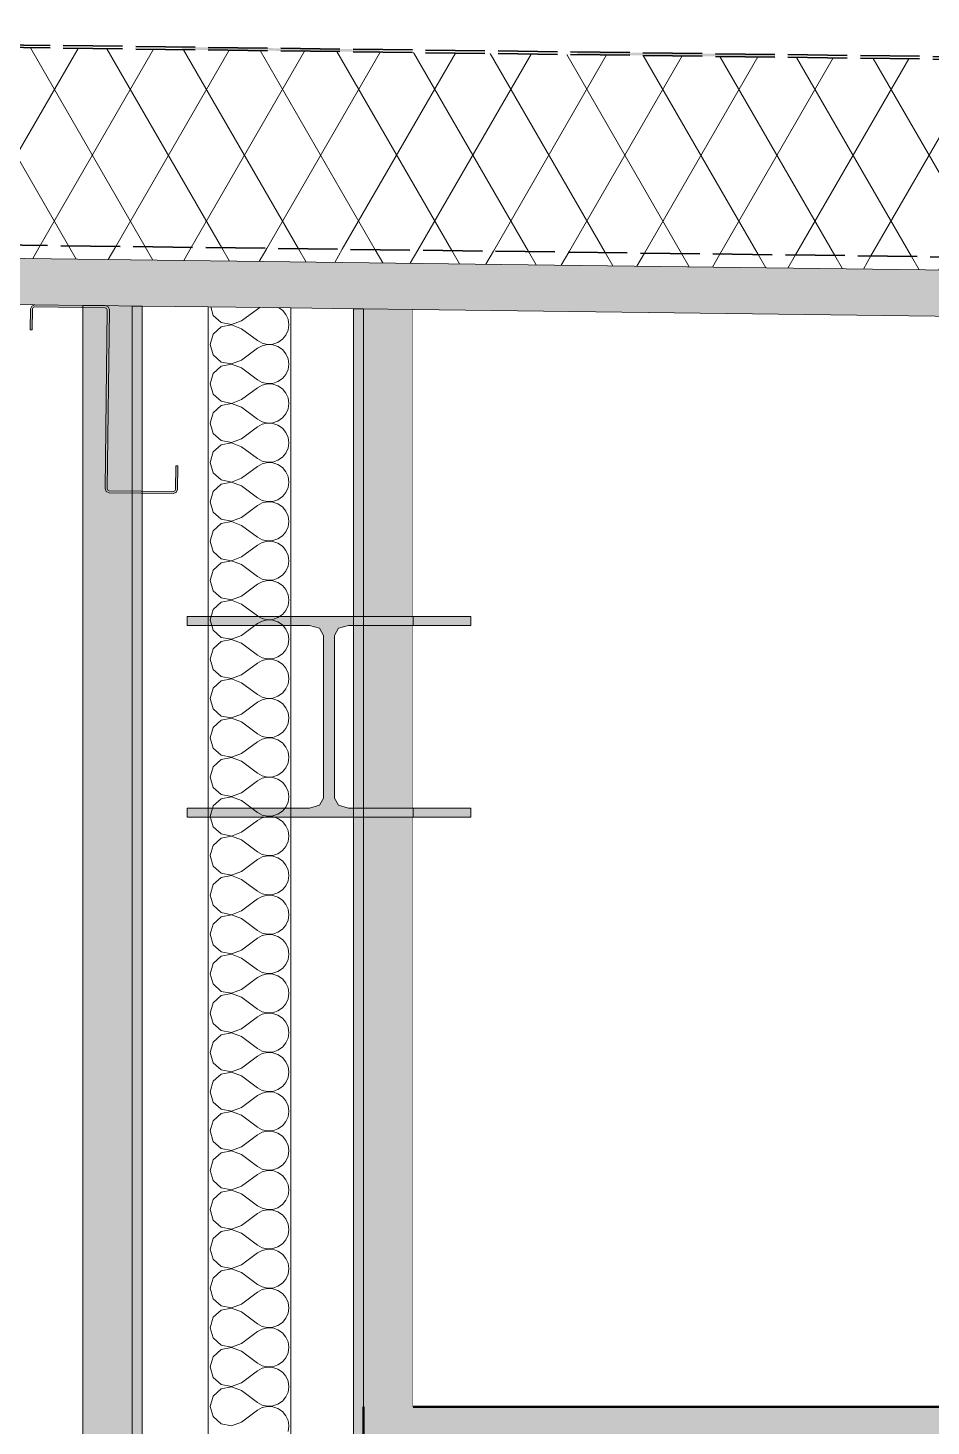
# Model space of a CAD drawing. Header units: millimetres. Extents: x -48147 to 1428745, y -495156 to 18123.
# Drawn here: x 1375340 to 1376026, y -474764 to -473702 of the extents above; entities that cross this region are included whole.
import ezdxf

# ---------------------------------------------------------------- set-up
doc = ezdxf.new("R2010")
doc.units = ezdxf.units.MM
doc.header["$MEASUREMENT"] = 0
doc.linetypes.add('Hidden Line', pattern=[55, 45, -10])
doc.linetypes.add('Wipeout_Contour', pattern=[1000, 0, -1000])
for name, color, linetype in [('New_A-20-M_Ceiling', 7, 'Continuous'), ('New_A-20-M_Roof', 7, 'Continuous'), ('New_A-25-M_Wall_Int', 7, 'Continuous'), ('S-280-M_STRUCT_FRAME.IFC Import', 7, 'Continuous')]:
    doc.layers.add(name, color=color, linetype=linetype)
for name, color, linetype, lineweight, true_color in [('New_A-20-M_Ceiling_Pen_No__107', 7, 'Continuous', 15, 0xa6a6a6), ('New_A-20-M_Ceiling_Pen_No__29', 7, 'Continuous', 50, 0x2a2a2a), ('New_A-20-M_Roof_Pen_No__149', 7, 'Continuous', 0, 0x2a2a2a), ('New_A-20-M_Roof_Pen_No__162', 7, 'Continuous', 0, 0xe47200), ('New_A-20-M_Roof_Pen_No__81', 7, 'Continuous', 20, 0x6a6a6a), ('New_A-25-M_Wall_Int_Pen_No__107', 7, 'Continuous', 15, 0xa6a6a6)]:
    doc.layers.add(name, color=color, linetype=linetype, lineweight=lineweight, true_color=true_color)
for name, color, linetype, lineweight in [('New_A-20-M_Roof_Pen_No__195', 7, 'Continuous', 35), ('New_A-20-M_Roof_Pen_No__4', 7, 'Continuous', 20), ('New_A-20-M_Roof_Pen_No__85', 8, 'Continuous', 20), ('New_A-25-M_Wall_Int_Pen_No__1', 7, 'Continuous', 13), ('S-280-M_STRUCT_FRAME.IFC Import_Pen_No__1', 7, 'Continuous', 13), ('S-280-M_STRUCT_FRAME.IFC Import_Pen_No__160', 5, 'Continuous', 200)]:
    doc.layers.add(name, color=color, linetype=linetype, lineweight=lineweight)
pattern_1 = [(60, (1341556.51, -489898.95), (-43.30127, 25), []), (120, (1341556.51, -489898.95), (43.30127, 25), [])]

# ---------------------------------------------------------------- blocks, each defined once
blk = doc.blocks.new('*X47', base_point=(1341556.5, -489899))
at = {"layer": 'New_A-25-M_Wall_Int_Pen_No__107', "linetype": 'Continuous'}
for p, q in [((1375479.1, -473914.1), (1375480.9, -473920.5)), ((1375502.5, -473924.6), (1375514.5, -473915.7)), ((1375516.4, -473914.6), (1375514.5, -473915.7)), ((1375533.5, -473916.6), (1375530.9, -473914.8)), ((1375536.1, -473919.8), (1375533.5, -473916.6)), ((1375480.9, -473920.5), (1375486.9, -473926)), ((1375486.9, -473926), (1375494.9, -473927.5)), ((1375494.9, -473927.7), (1375486.9, -473929.2)), ((1375494.9, -473927.5), (1375502.5, -473924.6)), ((1375502.5, -473930.6), (1375494.9, -473927.7)), ((1375537.8, -473923.5), (1375536.1, -473919.8)), ((1375538.4, -473927.6), (1375537.8, -473923.5)), ((1375537.8, -473931.7), (1375538.4, -473927.6)), ((1375480.9, -473934.7), (1375478.7, -473942.5)), ((1375486.9, -473929.2), (1375480.9, -473934.7)), ((1375502.5, -473930.6), (1375514.5, -473939.5)), ((1375514.5, -473939.5), (1375518.1, -473941.5)), ((1375530.1, -473941), (1375533.5, -473938.6)), ((1375533.5, -473938.6), (1375536.1, -473935.5)), ((1375536.1, -473935.5), (1375537.8, -473931.7)), ((1375478.7, -473942.5), (1375480.9, -473950.4)), ((1375480.9, -473950.4), (1375486.9, -473955.9)), ((1375502.5, -473954.5), (1375514.5, -473945.5)), ((1375518.1, -473943.5), (1375514.5, -473945.5)), ((1375518.1, -473941.5), (1375522.1, -473942.5)), ((1375522.1, -473942.6), (1375518.1, -473943.5)), ((1375522.1, -473942.5), (1375526.2, -473942.3)), ((1375526.2, -473942.8), (1375522.1, -473942.6)), ((1375526.2, -473942.3), (1375530.1, -473941)), ((1375530.1, -473944.1), (1375526.2, -473942.8)), ((1375533.5, -473946.4), (1375530.1, -473944.1)), ((1375536.1, -473949.6), (1375533.5, -473946.4)), ((1375537.8, -473953.4), (1375536.1, -473949.6)), ((1375486.9, -473959), (1375480.9, -473964.5)), ((1375486.9, -473955.9), (1375494.9, -473957.4)), ((1375494.9, -473957.5), (1375486.9, -473959)), ((1375494.9, -473957.4), (1375502.5, -473954.5)), ((1375502.5, -473960.4), (1375494.9, -473957.5)), ((1375502.5, -473960.4), (1375514.5, -473969.4)), ((1375538.4, -473957.5), (1375537.8, -473953.4)), ((1375537.8, -473961.5), (1375538.4, -473957.5)), ((1375480.9, -473964.5), (1375478.7, -473972.4)), ((1375514.5, -473969.4), (1375518.1, -473971.4)), ((1375518.1, -473971.4), (1375522.1, -473972.3)), ((1375526.2, -473972.1), (1375530.1, -473970.8)), ((1375530.1, -473970.8), (1375533.5, -473968.5)), ((1375533.5, -473968.5), (1375536.1, -473965.3)), ((1375536.1, -473965.3), (1375537.8, -473961.5)), ((1375478.7, -473972.4), (1375480.9, -473980.2)), ((1375480.9, -473980.2), (1375486.9, -473985.7)), ((1375502.5, -473984.3), (1375514.5, -473975.4)), ((1375518.1, -473973.4), (1375514.5, -473975.4)), ((1375522.1, -473972.4), (1375518.1, -473973.4)), ((1375522.1, -473972.3), (1375526.2, -473972.1)), ((1375526.2, -473972.6), (1375522.1, -473972.4)), ((1375530.1, -473974), (1375526.2, -473972.6)), ((1375533.5, -473976.3), (1375530.1, -473974)), ((1375536.1, -473979.5), (1375533.5, -473976.3)), ((1375537.8, -473983.2), (1375536.1, -473979.5)), ((1375486.9, -473988.9), (1375480.9, -473994.4)), ((1375486.9, -473985.7), (1375494.9, -473987.3)), ((1375494.9, -473987.4), (1375486.9, -473988.9)), ((1375494.9, -473987.3), (1375502.5, -473984.3)), ((1375502.5, -473990.3), (1375494.9, -473987.4)), ((1375502.5, -473990.3), (1375514.5, -473999.3)), ((1375536.1, -473995.2), (1375537.8, -473991.4)), ((1375538.4, -473987.3), (1375537.8, -473983.2)), ((1375537.8, -473991.4), (1375538.4, -473987.3)), ((1375480.9, -473994.4), (1375478.7, -474002.2)), ((1375478.7, -474002.2), (1375480.9, -474010.1)), ((1375514.5, -473999.3), (1375518.1, -474001.2)), ((1375518.1, -474003.2), (1375514.5, -474005.2)), ((1375518.1, -474001.2), (1375522.1, -474002.2)), ((1375522.1, -474002.3), (1375518.1, -474003.2)), ((1375522.1, -474002.2), (1375526.2, -474002)), ((1375526.2, -474002.5), (1375522.1, -474002.3)), ((1375526.2, -474002), (1375530.1, -474000.7)), ((1375530.1, -474003.8), (1375526.2, -474002.5)), ((1375530.1, -474000.7), (1375533.5, -473998.3)), ((1375533.5, -473998.3), (1375536.1, -473995.2)), ((1375480.9, -474010.1), (1375486.9, -474015.6)), ((1375502.5, -474014.2), (1375514.5, -474005.2)), ((1375533.5, -474006.2), (1375530.1, -474003.8)), ((1375536.1, -474009.3), (1375533.5, -474006.2)), ((1375537.8, -474013.1), (1375536.1, -474009.3)), ((1375538.4, -474017.2), (1375537.8, -474013.1)), ((1375480.9, -474024.2), (1375478.7, -474032.1)), ((1375486.9, -474018.7), (1375480.9, -474024.2)), ((1375486.9, -474015.6), (1375494.9, -474017.1)), ((1375494.9, -474017.2), (1375486.9, -474018.7)), ((1375494.9, -474017.1), (1375502.5, -474014.2)), ((1375502.5, -474020.2), (1375494.9, -474017.2)), ((1375502.5, -474020.2), (1375514.5, -474029.1)), ((1375536.1, -474025), (1375537.8, -474021.2)), ((1375537.8, -474021.2), (1375538.4, -474017.2)), ((1375478.7, -474032.1), (1375480.9, -474039.9)), ((1375502.5, -474044), (1375514.5, -474035.1)), ((1375514.5, -474029.1), (1375518.1, -474031.1)), ((1375518.1, -474033.1), (1375514.5, -474035.1)), ((1375518.1, -474031.1), (1375522.1, -474032)), ((1375522.1, -474032.2), (1375518.1, -474033.1)), ((1375522.1, -474032), (1375526.2, -474031.8)), ((1375526.2, -474032.4), (1375522.1, -474032.2)), ((1375526.2, -474031.8), (1375530.1, -474030.5)), ((1375530.1, -474033.7), (1375526.2, -474032.4)), ((1375530.1, -474030.5), (1375533.5, -474028.2)), ((1375533.5, -474036), (1375530.1, -474033.7)), ((1375533.5, -474028.2), (1375536.1, -474025)), ((1375480.9, -474039.9), (1375486.9, -474045.4)), ((1375486.9, -474045.4), (1375494.9, -474047)), ((1375494.9, -474047), (1375502.5, -474044)), ((1375536.1, -474039.2), (1375533.5, -474036)), ((1375537.8, -474042.9), (1375536.1, -474039.2)), ((1375538.4, -474047), (1375537.8, -474042.9)), ((1375480.9, -474054.1), (1375478.7, -474062)), ((1375486.9, -474048.6), (1375480.9, -474054.1)), ((1375494.9, -474047.1), (1375486.9, -474048.6)), ((1375502.5, -474050), (1375494.9, -474047.1)), ((1375502.5, -474050), (1375514.5, -474059)), ((1375533.5, -474058), (1375536.1, -474054.9)), ((1375536.1, -474054.9), (1375537.8, -474051.1)), ((1375537.8, -474051.1), (1375538.4, -474047)), ((1375478.7, -474062), (1375480.9, -474069.8)), ((1375502.5, -474073.9), (1375514.5, -474064.9)), ((1375514.5, -474059), (1375518.1, -474061)), ((1375518.1, -474062.9), (1375514.5, -474064.9)), ((1375518.1, -474061), (1375522.1, -474061.9)), ((1375522.1, -474062), (1375518.1, -474062.9)), ((1375522.1, -474061.9), (1375526.2, -474061.7)), ((1375526.2, -474062.2), (1375522.1, -474062)), ((1375526.2, -474061.7), (1375530.1, -474060.4)), ((1375530.1, -474063.5), (1375526.2, -474062.2)), ((1375530.1, -474060.4), (1375533.5, -474058)), ((1375533.5, -474065.9), (1375530.1, -474063.5)), ((1375536.1, -474069), (1375533.5, -474065.9)), ((1375480.9, -474069.8), (1375486.9, -474075.3)), ((1375486.9, -474075.3), (1375494.9, -474076.8)), ((1375494.9, -474076.9), (1375486.9, -474078.5)), ((1375494.9, -474076.8), (1375502.5, -474073.9)), ((1375502.5, -474079.9), (1375494.9, -474076.9)), ((1375537.8, -474072.8), (1375536.1, -474069)), ((1375538.4, -474076.9), (1375537.8, -474072.8)), ((1375537.8, -474081), (1375538.4, -474076.9)), ((1375480.9, -474084), (1375478.7, -474091.8)), ((1375486.9, -474078.5), (1375480.9, -474084)), ((1375502.5, -474079.9), (1375514.5, -474088.8)), ((1375530.1, -474090.2), (1375533.5, -474087.9)), ((1375533.5, -474087.9), (1375536.1, -474084.7)), ((1375536.1, -474084.7), (1375537.8, -474081)), ((1375478.7, -474091.8), (1375480.9, -474099.7)), ((1375502.5, -474103.7), (1375514.5, -474094.8)), ((1375514.5, -474088.8), (1375518.1, -474090.8)), ((1375518.1, -474092.8), (1375514.5, -474094.8)), ((1375518.1, -474090.8), (1375522.1, -474091.7)), ((1375522.1, -474091.9), (1375518.1, -474092.8)), ((1375522.1, -474091.7), (1375526.2, -474091.5)), ((1375526.2, -474092.1), (1375522.1, -474091.9)), ((1375526.2, -474091.5), (1375530.1, -474090.2)), ((1375530.1, -474093.4), (1375526.2, -474092.1)), ((1375533.5, -474095.7), (1375530.1, -474093.4)), ((1375536.1, -474098.9), (1375533.5, -474095.7)), ((1375537.8, -474102.7), (1375536.1, -474098.9)), ((1375480.9, -474099.7), (1375486.9, -474105.2)), ((1375486.9, -474108.3), (1375480.9, -474113.8)), ((1375486.9, -474105.2), (1375494.9, -474106.7)), ((1375494.9, -474106.8), (1375486.9, -474108.3)), ((1375494.9, -474106.7), (1375502.5, -474103.7)), ((1375502.5, -474109.7), (1375494.9, -474106.8)), ((1375538.4, -474106.7), (1375537.8, -474102.7)), ((1375537.8, -474110.8), (1375538.4, -474106.7)), ((1375480.9, -474113.8), (1375478.7, -474121.7)), ((1375502.5, -474109.7), (1375514.5, -474118.7)), ((1375514.5, -474118.7), (1375518.1, -474120.7)), ((1375526.2, -474121.4), (1375530.1, -474120.1)), ((1375530.1, -474120.1), (1375533.5, -474117.8)), ((1375533.5, -474117.8), (1375536.1, -474114.6)), ((1375536.1, -474114.6), (1375537.8, -474110.8)), ((1375478.7, -474121.7), (1375480.9, -474129.5)), ((1375480.9, -474129.5), (1375486.9, -474135)), ((1375502.5, -474133.6), (1375514.5, -474124.6)), ((1375518.1, -474122.7), (1375514.5, -474124.6)), ((1375518.1, -474120.7), (1375522.1, -474121.6)), ((1375522.1, -474121.7), (1375518.1, -474122.7)), ((1375522.1, -474121.6), (1375526.2, -474121.4)), ((1375526.2, -474121.9), (1375522.1, -474121.7)), ((1375530.1, -474123.2), (1375526.2, -474121.9)), ((1375533.5, -474125.6), (1375530.1, -474123.2)), ((1375536.1, -474128.7), (1375533.5, -474125.6)), ((1375537.8, -474132.5), (1375536.1, -474128.7)), ((1375486.9, -474138.2), (1375480.9, -474143.7)), ((1375486.9, -474135), (1375494.9, -474136.5)), ((1375494.9, -474136.6), (1375486.9, -474138.2)), ((1375494.9, -474136.5), (1375502.5, -474133.6)), ((1375502.5, -474139.6), (1375494.9, -474136.6)), ((1375502.5, -474139.6), (1375514.5, -474148.5)), ((1375536.1, -474144.4), (1375537.8, -474140.7)), ((1375538.4, -474136.6), (1375537.8, -474132.5)), ((1375537.8, -474140.7), (1375538.4, -474136.6)), ((1375480.9, -474143.7), (1375478.7, -474151.5)), ((1375478.7, -474151.5), (1375480.9, -474159.4)), ((1375514.5, -474148.5), (1375518.1, -474150.5)), ((1375518.1, -474150.5), (1375522.1, -474151.5)), ((1375522.1, -474151.6), (1375518.1, -474152.5)), ((1375522.1, -474151.5), (1375526.2, -474151.3)), ((1375526.2, -474151.8), (1375522.1, -474151.6)), ((1375526.2, -474151.3), (1375530.1, -474149.9)), ((1375530.1, -474153.1), (1375526.2, -474151.8)), ((1375530.1, -474149.9), (1375533.5, -474147.6)), ((1375533.5, -474147.6), (1375536.1, -474144.4)), ((1375480.9, -474159.4), (1375486.9, -474164.9)), ((1375502.5, -474163.5), (1375514.5, -474154.5)), ((1375518.1, -474152.5), (1375514.5, -474154.5)), ((1375533.5, -474155.4), (1375530.1, -474153.1)), ((1375536.1, -474158.6), (1375533.5, -474155.4)), ((1375537.8, -474162.4), (1375536.1, -474158.6)), ((1375538.4, -474166.4), (1375537.8, -474162.4)), ((1375486.9, -474168), (1375480.9, -474173.5)), ((1375486.9, -474164.9), (1375494.9, -474166.4)), ((1375494.9, -474166.5), (1375486.9, -474168)), ((1375494.9, -474166.4), (1375502.5, -474163.5)), ((1375502.5, -474169.4), (1375494.9, -474166.5)), ((1375502.5, -474169.4), (1375514.5, -474178.4)), ((1375536.1, -474174.3), (1375537.8, -474170.5)), ((1375537.8, -474170.5), (1375538.4, -474166.4)), ((1375480.9, -474173.5), (1375478.7, -474181.4)), ((1375478.7, -474181.4), (1375480.9, -474189.2)), ((1375514.5, -474178.4), (1375518.1, -474180.4)), ((1375518.1, -474182.4), (1375514.5, -474184.4)), ((1375518.1, -474180.4), (1375522.1, -474181.3)), ((1375522.1, -474181.4), (1375518.1, -474182.4)), ((1375522.1, -474181.3), (1375526.2, -474181.1)), ((1375526.2, -474181.6), (1375522.1, -474181.4)), ((1375526.2, -474181.1), (1375530.1, -474179.8)), ((1375530.1, -474182.9), (1375526.2, -474181.6)), ((1375530.1, -474179.8), (1375533.5, -474177.5)), ((1375533.5, -474185.3), (1375530.1, -474182.9)), ((1375533.5, -474177.5), (1375536.1, -474174.3)), ((1375480.9, -474189.2), (1375486.9, -474194.7)), ((1375494.9, -474196.2), (1375502.5, -474193.3)), ((1375502.5, -474193.3), (1375514.5, -474184.4)), ((1375536.1, -474188.4), (1375533.5, -474185.3)), ((1375537.8, -474192.2), (1375536.1, -474188.4)), ((1375538.4, -474196.3), (1375537.8, -474192.2)), ((1375480.9, -474203.4), (1375478.7, -474211.2)), ((1375486.9, -474197.9), (1375480.9, -474203.4)), ((1375486.9, -474194.7), (1375494.9, -474196.2)), ((1375494.9, -474196.4), (1375486.9, -474197.9)), ((1375502.5, -474199.3), (1375494.9, -474196.4)), ((1375502.5, -474199.3), (1375514.5, -474208.2)), ((1375533.5, -474207.3), (1375536.1, -474204.1)), ((1375536.1, -474204.1), (1375537.8, -474200.4)), ((1375537.8, -474200.4), (1375538.4, -474196.3)), ((1375478.7, -474211.2), (1375480.9, -474219.1)), ((1375502.5, -474223.2), (1375514.5, -474214.2)), ((1375514.5, -474208.2), (1375518.1, -474210.2)), ((1375518.1, -474212.2), (1375514.5, -474214.2)), ((1375518.1, -474210.2), (1375522.1, -474211.2)), ((1375522.1, -474211.3), (1375518.1, -474212.2)), ((1375522.1, -474211.2), (1375526.2, -474211)), ((1375526.2, -474211.5), (1375522.1, -474211.3)), ((1375526.2, -474211), (1375530.1, -474209.6)), ((1375530.1, -474212.8), (1375526.2, -474211.5)), ((1375530.1, -474209.6), (1375533.5, -474207.3)), ((1375533.5, -474215.1), (1375530.1, -474212.8)), ((1375536.1, -474218.3), (1375533.5, -474215.1)), ((1375480.9, -474219.1), (1375486.9, -474224.6)), ((1375486.9, -474224.6), (1375494.9, -474226.1)), ((1375494.9, -474226.2), (1375486.9, -474227.7)), ((1375494.9, -474226.1), (1375502.5, -474223.2)), ((1375502.5, -474229.1), (1375494.9, -474226.2)), ((1375537.8, -474222.1), (1375536.1, -474218.3)), ((1375538.4, -474226.1), (1375537.8, -474222.1)), ((1375537.8, -474230.2), (1375538.4, -474226.1)), ((1375480.9, -474233.2), (1375478.7, -474241.1)), ((1375486.9, -474227.7), (1375480.9, -474233.2)), ((1375502.5, -474229.1), (1375514.5, -474238.1)), ((1375533.5, -474237.2), (1375536.1, -474234)), ((1375536.1, -474234), (1375537.8, -474230.2)), ((1375478.7, -474241.1), (1375480.9, -474248.9)), ((1375502.5, -474253), (1375514.5, -474244.1)), ((1375514.5, -474238.1), (1375518.1, -474240.1)), ((1375518.1, -474242.1), (1375514.5, -474244.1)), ((1375518.1, -474240.1), (1375522.1, -474241)), ((1375522.1, -474241.1), (1375518.1, -474242.1)), ((1375522.1, -474241), (1375526.2, -474240.8)), ((1375526.2, -474241.3), (1375522.1, -474241.1)), ((1375526.2, -474240.8), (1375530.1, -474239.5)), ((1375530.1, -474242.7), (1375526.2, -474241.3)), ((1375530.1, -474239.5), (1375533.5, -474237.2)), ((1375533.5, -474245), (1375530.1, -474242.7)), ((1375536.1, -474248.2), (1375533.5, -474245)), ((1375480.9, -474248.9), (1375486.9, -474254.4)), ((1375486.9, -474257.6), (1375480.9, -474263.1)), ((1375486.9, -474254.4), (1375494.9, -474255.9)), ((1375494.9, -474256.1), (1375486.9, -474257.6)), ((1375494.9, -474255.9), (1375502.5, -474253)), ((1375502.5, -474259), (1375494.9, -474256.1)), ((1375537.8, -474251.9), (1375536.1, -474248.2)), ((1375538.4, -474256), (1375537.8, -474251.9)), ((1375537.8, -474260.1), (1375538.4, -474256)), ((1375480.9, -474263.1), (1375478.7, -474270.9)), ((1375502.5, -474259), (1375514.5, -474267.9)), ((1375514.5, -474267.9), (1375518.1, -474269.9)), ((1375530.1, -474269.4), (1375533.5, -474267)), ((1375533.5, -474267), (1375536.1, -474263.9)), ((1375536.1, -474263.9), (1375537.8, -474260.1)), ((1375478.7, -474270.9), (1375480.9, -474278.8)), ((1375480.9, -474278.8), (1375486.9, -474284.3)), ((1375502.5, -474282.9), (1375514.5, -474273.9)), ((1375518.1, -474271.9), (1375514.5, -474273.9)), ((1375518.1, -474269.9), (1375522.1, -474270.9)), ((1375522.1, -474271), (1375518.1, -474271.9)), ((1375522.1, -474270.9), (1375526.2, -474270.7)), ((1375526.2, -474271.2), (1375522.1, -474271)), ((1375526.2, -474270.7), (1375530.1, -474269.4)), ((1375530.1, -474272.5), (1375526.2, -474271.2)), ((1375533.5, -474274.8), (1375530.1, -474272.5)), ((1375536.1, -474278), (1375533.5, -474274.8)), ((1375537.8, -474281.8), (1375536.1, -474278)), ((1375486.9, -474287.4), (1375480.9, -474292.9)), ((1375486.9, -474284.3), (1375494.9, -474285.8)), ((1375494.9, -474285.9), (1375486.9, -474287.4)), ((1375494.9, -474285.8), (1375502.5, -474282.9)), ((1375502.5, -474288.8), (1375494.9, -474285.9)), ((1375502.5, -474288.8), (1375514.5, -474297.8)), ((1375536.1, -474293.7), (1375537.8, -474289.9)), ((1375538.4, -474285.9), (1375537.8, -474281.8)), ((1375537.8, -474289.9), (1375538.4, -474285.9)), ((1375480.9, -474292.9), (1375478.7, -474300.8)), ((1375514.5, -474297.8), (1375518.1, -474299.8)), ((1375518.1, -474299.8), (1375522.1, -474300.7)), ((1375522.1, -474300.7), (1375526.2, -474300.5)), ((1375526.2, -474300.5), (1375530.1, -474299.2)), ((1375530.1, -474299.2), (1375533.5, -474296.9)), ((1375533.5, -474296.9), (1375536.1, -474293.7)), ((1375478.7, -474300.8), (1375480.9, -474308.6)), ((1375480.9, -474308.6), (1375486.9, -474314.1)), ((1375502.5, -474312.7), (1375514.5, -474303.8)), ((1375518.1, -474301.8), (1375514.5, -474303.8)), ((1375522.1, -474300.8), (1375518.1, -474301.8)), ((1375526.2, -474301), (1375522.1, -474300.8)), ((1375530.1, -474302.4), (1375526.2, -474301)), ((1375533.5, -474304.7), (1375530.1, -474302.4)), ((1375536.1, -474307.9), (1375533.5, -474304.7)), ((1375537.8, -474311.6), (1375536.1, -474307.9)), ((1375486.9, -474317.3), (1375480.9, -474322.8)), ((1375486.9, -474314.1), (1375494.9, -474315.7)), ((1375494.9, -474315.8), (1375486.9, -474317.3)), ((1375494.9, -474315.7), (1375502.5, -474312.7)), ((1375502.5, -474318.7), (1375494.9, -474315.8)), ((1375502.5, -474318.7), (1375514.5, -474327.7)), ((1375536.1, -474323.6), (1375537.8, -474319.8)), ((1375538.4, -474315.7), (1375537.8, -474311.6)), ((1375537.8, -474319.8), (1375538.4, -474315.7)), ((1375480.9, -474322.8), (1375478.7, -474330.6)), ((1375478.7, -474330.6), (1375480.9, -474338.5)), ((1375514.5, -474327.7), (1375518.1, -474329.6)), ((1375518.1, -474331.6), (1375514.5, -474333.6)), ((1375518.1, -474329.6), (1375522.1, -474330.6)), ((1375522.1, -474330.7), (1375518.1, -474331.6)), ((1375522.1, -474330.6), (1375526.2, -474330.4)), ((1375526.2, -474330.9), (1375522.1, -474330.7)), ((1375526.2, -474330.4), (1375530.1, -474329.1)), ((1375530.1, -474332.2), (1375526.2, -474330.9)), ((1375530.1, -474329.1), (1375533.5, -474326.7)), ((1375533.5, -474334.5), (1375530.1, -474332.2)), ((1375533.5, -474326.7), (1375536.1, -474323.6)), ((1375480.9, -474338.5), (1375486.9, -474344)), ((1375494.9, -474345.5), (1375502.5, -474342.6)), ((1375502.5, -474342.6), (1375514.5, -474333.6)), ((1375536.1, -474337.7), (1375533.5, -474334.5)), ((1375537.8, -474341.5), (1375536.1, -474337.7)), ((1375538.4, -474345.6), (1375537.8, -474341.5)), ((1375480.9, -474352.6), (1375478.7, -474360.5)), ((1375486.9, -474347.1), (1375480.9, -474352.6)), ((1375486.9, -474344), (1375494.9, -474345.5)), ((1375494.9, -474345.6), (1375486.9, -474347.1)), ((1375502.5, -474348.6), (1375494.9, -474345.6)), ((1375502.5, -474348.6), (1375514.5, -474357.5)), ((1375533.5, -474356.6), (1375536.1, -474353.4)), ((1375536.1, -474353.4), (1375537.8, -474349.6)), ((1375537.8, -474349.6), (1375538.4, -474345.6)), ((1375478.7, -474360.5), (1375480.9, -474368.3)), ((1375502.5, -474372.4), (1375514.5, -474363.5)), ((1375514.5, -474357.5), (1375518.1, -474359.5)), ((1375518.1, -474361.5), (1375514.5, -474363.5)), ((1375518.1, -474359.5), (1375522.1, -474360.4)), ((1375522.1, -474360.6), (1375518.1, -474361.5)), ((1375522.1, -474360.4), (1375526.2, -474360.2)), ((1375526.2, -474360.8), (1375522.1, -474360.6)), ((1375526.2, -474360.2), (1375530.1, -474358.9)), ((1375530.1, -474362.1), (1375526.2, -474360.8)), ((1375530.1, -474358.9), (1375533.5, -474356.6)), ((1375533.5, -474364.4), (1375530.1, -474362.1)), ((1375480.9, -474368.3), (1375486.9, -474373.8)), ((1375486.9, -474373.8), (1375494.9, -474375.4)), ((1375494.9, -474375.4), (1375502.5, -474372.4)), ((1375536.1, -474367.6), (1375533.5, -474364.4)), ((1375537.8, -474371.3), (1375536.1, -474367.6)), ((1375538.4, -474375.4), (1375537.8, -474371.3)), ((1375480.9, -474382.5), (1375478.7, -474390.3)), ((1375486.9, -474377), (1375480.9, -474382.5)), ((1375494.9, -474375.5), (1375486.9, -474377)), ((1375502.5, -474378.4), (1375494.9, -474375.5)), ((1375502.5, -474378.4), (1375514.5, -474387.4)), ((1375533.5, -474386.4), (1375536.1, -474383.3)), ((1375536.1, -474383.3), (1375537.8, -474379.5)), ((1375537.8, -474379.5), (1375538.4, -474375.4)), ((1375478.7, -474390.3), (1375480.9, -474398.2)), ((1375502.5, -474402.3), (1375514.5, -474393.3)), ((1375514.5, -474387.4), (1375518.1, -474389.4)), ((1375518.1, -474391.3), (1375514.5, -474393.3)), ((1375518.1, -474389.4), (1375522.1, -474390.3)), ((1375522.1, -474390.4), (1375518.1, -474391.3)), ((1375522.1, -474390.3), (1375526.2, -474390.1)), ((1375526.2, -474390.6), (1375522.1, -474390.4)), ((1375526.2, -474390.1), (1375530.1, -474388.8)), ((1375530.1, -474391.9), (1375526.2, -474390.6)), ((1375530.1, -474388.8), (1375533.5, -474386.4)), ((1375533.5, -474394.3), (1375530.1, -474391.9)), ((1375536.1, -474397.4), (1375533.5, -474394.3)), ((1375480.9, -474398.2), (1375486.9, -474403.7)), ((1375486.9, -474403.7), (1375494.9, -474405.2)), ((1375494.9, -474405.3), (1375486.9, -474406.9)), ((1375494.9, -474405.2), (1375502.5, -474402.3)), ((1375502.5, -474408.3), (1375494.9, -474405.3)), ((1375537.8, -474401.2), (1375536.1, -474397.4)), ((1375538.4, -474405.3), (1375537.8, -474401.2)), ((1375537.8, -474409.4), (1375538.4, -474405.3)), ((1375480.9, -474412.4), (1375478.7, -474420.2)), ((1375486.9, -474406.9), (1375480.9, -474412.4)), ((1375502.5, -474408.3), (1375514.5, -474417.2)), ((1375514.5, -474417.2), (1375518.1, -474419.2)), ((1375530.1, -474418.6), (1375533.5, -474416.3)), ((1375533.5, -474416.3), (1375536.1, -474413.1)), ((1375536.1, -474413.1), (1375537.8, -474409.4)), ((1375478.7, -474420.2), (1375480.9, -474428)), ((1375502.5, -474432.1), (1375514.5, -474423.2)), ((1375518.1, -474421.2), (1375514.5, -474423.2)), ((1375518.1, -474419.2), (1375522.1, -474420.1)), ((1375522.1, -474420.3), (1375518.1, -474421.2)), ((1375522.1, -474420.1), (1375526.2, -474419.9)), ((1375526.2, -474420.5), (1375522.1, -474420.3)), ((1375526.2, -474419.9), (1375530.1, -474418.6)), ((1375530.1, -474421.8), (1375526.2, -474420.5)), ((1375533.5, -474424.1), (1375530.1, -474421.8)), ((1375536.1, -474427.3), (1375533.5, -474424.1)), ((1375537.8, -474431), (1375536.1, -474427.3)), ((1375480.9, -474428), (1375486.9, -474433.6)), ((1375486.9, -474436.7), (1375480.9, -474442.2)), ((1375486.9, -474433.6), (1375494.9, -474435.1)), ((1375494.9, -474435.2), (1375486.9, -474436.7)), ((1375494.9, -474435.1), (1375502.5, -474432.1)), ((1375502.5, -474438.1), (1375494.9, -474435.2)), ((1375502.5, -474438.1), (1375514.5, -474447.1)), ((1375538.4, -474435.1), (1375537.8, -474431)), ((1375537.8, -474439.2), (1375538.4, -474435.1)), ((1375480.9, -474442.2), (1375478.7, -474450.1)), ((1375514.5, -474447.1), (1375518.1, -474449.1)), ((1375518.1, -474449.1), (1375522.1, -474450)), ((1375526.2, -474449.8), (1375530.1, -474448.5)), ((1375530.1, -474448.5), (1375533.5, -474446.1)), ((1375533.5, -474446.1), (1375536.1, -474443)), ((1375536.1, -474443), (1375537.8, -474439.2)), ((1375478.7, -474450.1), (1375480.9, -474457.9)), ((1375480.9, -474457.9), (1375486.9, -474463.4)), ((1375502.5, -474462), (1375514.5, -474453)), ((1375518.1, -474451), (1375514.5, -474453)), ((1375522.1, -474450.1), (1375518.1, -474451)), ((1375522.1, -474450), (1375526.2, -474449.8)), ((1375526.2, -474450.3), (1375522.1, -474450.1)), ((1375530.1, -474451.6), (1375526.2, -474450.3)), ((1375533.5, -474454), (1375530.1, -474451.6)), ((1375536.1, -474457.1), (1375533.5, -474454)), ((1375537.8, -474460.9), (1375536.1, -474457.1)), ((1375486.9, -474466.6), (1375480.9, -474472.1)), ((1375486.9, -474463.4), (1375494.9, -474464.9)), ((1375494.9, -474465), (1375486.9, -474466.6)), ((1375494.9, -474464.9), (1375502.5, -474462)), ((1375502.5, -474468), (1375494.9, -474465)), ((1375502.5, -474468), (1375514.5, -474476.9)), ((1375536.1, -474472.8), (1375537.8, -474469.1)), ((1375538.4, -474465), (1375537.8, -474460.9)), ((1375537.8, -474469.1), (1375538.4, -474465)), ((1375480.9, -474472.1), (1375478.7, -474479.9)), ((1375478.7, -474479.9), (1375480.9, -474487.8)), ((1375514.5, -474476.9), (1375518.1, -474478.9)), ((1375518.1, -474480.9), (1375514.5, -474482.9)), ((1375518.1, -474478.9), (1375522.1, -474479.8)), ((1375522.1, -474480), (1375518.1, -474480.9)), ((1375522.1, -474479.8), (1375526.2, -474479.7)), ((1375526.2, -474480.2), (1375522.1, -474480)), ((1375526.2, -474479.7), (1375530.1, -474478.3)), ((1375530.1, -474481.5), (1375526.2, -474480.2)), ((1375530.1, -474478.3), (1375533.5, -474476)), ((1375533.5, -474476), (1375536.1, -474472.8)), ((1375480.9, -474487.8), (1375486.9, -474493.3)), ((1375502.5, -474491.9), (1375514.5, -474482.9)), ((1375533.5, -474483.8), (1375530.1, -474481.5)), ((1375536.1, -474487), (1375533.5, -474483.8)), ((1375537.8, -474490.8), (1375536.1, -474487)), ((1375538.4, -474494.8), (1375537.8, -474490.8)), ((1375480.9, -474501.9), (1375478.7, -474509.8)), ((1375486.9, -474496.4), (1375480.9, -474501.9)), ((1375486.9, -474493.3), (1375494.9, -474494.8)), ((1375494.9, -474494.9), (1375486.9, -474496.4)), ((1375494.9, -474494.8), (1375502.5, -474491.9)), ((1375502.5, -474497.8), (1375494.9, -474494.9)), ((1375502.5, -474497.8), (1375514.5, -474506.8)), ((1375536.1, -474502.7), (1375537.8, -474498.9)), ((1375537.8, -474498.9), (1375538.4, -474494.8)), ((1375478.7, -474509.8), (1375480.9, -474517.6)), ((1375502.5, -474521.7), (1375514.5, -474512.7)), ((1375514.5, -474506.8), (1375518.1, -474508.8)), ((1375518.1, -474510.8), (1375514.5, -474512.7)), ((1375518.1, -474508.8), (1375522.1, -474509.7)), ((1375522.1, -474509.8), (1375518.1, -474510.8)), ((1375522.1, -474509.7), (1375526.2, -474509.5)), ((1375526.2, -474510), (1375522.1, -474509.8)), ((1375526.2, -474509.5), (1375530.1, -474508.2)), ((1375530.1, -474511.3), (1375526.2, -474510)), ((1375530.1, -474508.2), (1375533.5, -474505.9)), ((1375533.5, -474513.7), (1375530.1, -474511.3)), ((1375533.5, -474505.9), (1375536.1, -474502.7)), ((1375480.9, -474517.6), (1375486.9, -474523.1)), ((1375486.9, -474523.1), (1375494.9, -474524.6)), ((1375494.9, -474524.6), (1375502.5, -474521.7)), ((1375536.1, -474516.8), (1375533.5, -474513.7)), ((1375537.8, -474520.6), (1375536.1, -474516.8)), ((1375538.4, -474524.7), (1375537.8, -474520.6)), ((1375480.9, -474531.8), (1375478.7, -474539.6)), ((1375486.9, -474526.3), (1375480.9, -474531.8)), ((1375494.9, -474524.8), (1375486.9, -474526.3)), ((1375502.5, -474527.7), (1375494.9, -474524.8)), ((1375502.5, -474527.7), (1375514.5, -474536.6)), ((1375533.5, -474535.7), (1375536.1, -474532.5)), ((1375536.1, -474532.5), (1375537.8, -474528.8)), ((1375537.8, -474528.8), (1375538.4, -474524.7)), ((1375478.7, -474539.6), (1375480.9, -474547.5)), ((1375502.5, -474551.6), (1375514.5, -474542.6)), ((1375514.5, -474536.6), (1375518.1, -474538.6)), ((1375518.1, -474540.6), (1375514.5, -474542.6)), ((1375518.1, -474538.6), (1375522.1, -474539.6)), ((1375522.1, -474539.7), (1375518.1, -474540.6)), ((1375522.1, -474539.6), (1375526.2, -474539.4)), ((1375526.2, -474539.9), (1375522.1, -474539.7)), ((1375526.2, -474539.4), (1375530.1, -474538)), ((1375530.1, -474541.2), (1375526.2, -474539.9)), ((1375530.1, -474538), (1375533.5, -474535.7)), ((1375533.5, -474543.5), (1375530.1, -474541.2)), ((1375536.1, -474546.7), (1375533.5, -474543.5)), ((1375480.9, -474547.5), (1375486.9, -474553)), ((1375486.9, -474553), (1375494.9, -474554.5)), ((1375494.9, -474554.6), (1375486.9, -474556.1)), ((1375494.9, -474554.5), (1375502.5, -474551.6)), ((1375502.5, -474557.5), (1375494.9, -474554.6)), ((1375537.8, -474550.5), (1375536.1, -474546.7)), ((1375538.4, -474554.5), (1375537.8, -474550.5)), ((1375537.8, -474558.6), (1375538.4, -474554.5)), ((1375480.9, -474561.6), (1375478.7, -474569.5)), ((1375486.9, -474556.1), (1375480.9, -474561.6)), ((1375502.5, -474557.5), (1375514.5, -474566.5)), ((1375530.1, -474567.9), (1375533.5, -474565.6)), ((1375533.5, -474565.6), (1375536.1, -474562.4)), ((1375536.1, -474562.4), (1375537.8, -474558.6)), ((1375478.7, -474569.5), (1375480.9, -474577.3)), ((1375502.5, -474581.4), (1375514.5, -474572.5)), ((1375514.5, -474566.5), (1375518.1, -474568.5)), ((1375518.1, -474570.5), (1375514.5, -474572.5)), ((1375518.1, -474568.5), (1375522.1, -474569.4)), ((1375522.1, -474569.5), (1375518.1, -474570.5)), ((1375522.1, -474569.4), (1375526.2, -474569.2)), ((1375526.2, -474569.7), (1375522.1, -474569.5)), ((1375526.2, -474569.2), (1375530.1, -474567.9)), ((1375530.1, -474571), (1375526.2, -474569.7)), ((1375533.5, -474573.4), (1375530.1, -474571)), ((1375536.1, -474576.6), (1375533.5, -474573.4)), ((1375480.9, -474577.3), (1375486.9, -474582.8)), ((1375486.9, -474586), (1375480.9, -474591.5)), ((1375486.9, -474582.8), (1375494.9, -474584.3)), ((1375494.9, -474584.5), (1375486.9, -474586)), ((1375494.9, -474584.3), (1375502.5, -474581.4)), ((1375502.5, -474587.4), (1375494.9, -474584.5)), ((1375537.8, -474580.3), (1375536.1, -474576.6)), ((1375538.4, -474584.4), (1375537.8, -474580.3)), ((1375537.8, -474588.5), (1375538.4, -474584.4)), ((1375480.9, -474591.5), (1375478.7, -474599.3)), ((1375502.5, -474587.4), (1375514.5, -474596.3)), ((1375514.5, -474596.3), (1375518.1, -474598.3)), ((1375530.1, -474597.8), (1375533.5, -474595.4)), ((1375533.5, -474595.4), (1375536.1, -474592.2)), ((1375536.1, -474592.2), (1375537.8, -474588.5)), ((1375478.7, -474599.3), (1375480.9, -474607.2)), ((1375480.9, -474607.2), (1375486.9, -474612.7)), ((1375502.5, -474611.3), (1375514.5, -474602.3)), ((1375518.1, -474600.3), (1375514.5, -474602.3)), ((1375518.1, -474598.3), (1375522.1, -474599.3)), ((1375522.1, -474599.4), (1375518.1, -474600.3)), ((1375522.1, -474599.3), (1375526.2, -474599.1)), ((1375526.2, -474599.6), (1375522.1, -474599.4)), ((1375526.2, -474599.1), (1375530.1, -474597.8)), ((1375530.1, -474600.9), (1375526.2, -474599.6)), ((1375533.5, -474603.2), (1375530.1, -474600.9)), ((1375536.1, -474606.4), (1375533.5, -474603.2)), ((1375537.8, -474610.2), (1375536.1, -474606.4)), ((1375486.9, -474615.8), (1375480.9, -474621.3)), ((1375486.9, -474612.7), (1375494.9, -474614.2)), ((1375494.9, -474614.3), (1375486.9, -474615.8)), ((1375494.9, -474614.2), (1375502.5, -474611.3)), ((1375502.5, -474617.2), (1375494.9, -474614.3)), ((1375502.5, -474617.2), (1375514.5, -474626.2)), ((1375536.1, -474622.1), (1375537.8, -474618.3)), ((1375538.4, -474614.3), (1375537.8, -474610.2)), ((1375537.8, -474618.3), (1375538.4, -474614.3)), ((1375480.9, -474621.3), (1375478.7, -474629.2)), ((1375478.7, -474629.2), (1375480.9, -474637)), ((1375514.5, -474626.2), (1375518.1, -474628.2)), ((1375518.1, -474628.2), (1375522.1, -474629.1)), ((1375522.1, -474629.2), (1375518.1, -474630.2)), ((1375522.1, -474629.1), (1375526.2, -474628.9)), ((1375526.2, -474629.4), (1375522.1, -474629.2)), ((1375526.2, -474628.9), (1375530.1, -474627.6)), ((1375530.1, -474630.8), (1375526.2, -474629.4)), ((1375530.1, -474627.6), (1375533.5, -474625.3)), ((1375533.5, -474625.3), (1375536.1, -474622.1)), ((1375480.9, -474637), (1375486.9, -474642.5)), ((1375502.5, -474641.1), (1375514.5, -474632.2)), ((1375518.1, -474630.2), (1375514.5, -474632.2)), ((1375533.5, -474633.1), (1375530.1, -474630.8)), ((1375536.1, -474636.3), (1375533.5, -474633.1)), ((1375537.8, -474640), (1375536.1, -474636.3)), ((1375538.4, -474644.1), (1375537.8, -474640)), ((1375486.9, -474645.7), (1375480.9, -474651.2)), ((1375486.9, -474642.5), (1375494.9, -474644)), ((1375494.9, -474644.2), (1375486.9, -474645.7)), ((1375494.9, -474644), (1375502.5, -474641.1)), ((1375502.5, -474647.1), (1375494.9, -474644.2)), ((1375502.5, -474647.1), (1375514.5, -474656.1)), ((1375536.1, -474652), (1375537.8, -474648.2)), ((1375537.8, -474648.2), (1375538.4, -474644.1)), ((1375480.9, -474651.2), (1375478.7, -474659)), ((1375478.7, -474659), (1375480.9, -474666.9)), ((1375514.5, -474656.1), (1375518.1, -474658)), ((1375518.1, -474660), (1375514.5, -474662)), ((1375518.1, -474658), (1375522.1, -474659)), ((1375522.1, -474659.1), (1375518.1, -474660)), ((1375522.1, -474659), (1375526.2, -474658.8)), ((1375526.2, -474659.3), (1375522.1, -474659.1)), ((1375526.2, -474658.8), (1375530.1, -474657.5)), ((1375530.1, -474660.6), (1375526.2, -474659.3)), ((1375530.1, -474657.5), (1375533.5, -474655.1)), ((1375533.5, -474662.9), (1375530.1, -474660.6)), ((1375533.5, -474655.1), (1375536.1, -474652)), ((1375480.9, -474666.9), (1375486.9, -474672.4)), ((1375494.9, -474673.9), (1375502.5, -474671)), ((1375502.5, -474671), (1375514.5, -474662)), ((1375536.1, -474666.1), (1375533.5, -474662.9)), ((1375537.8, -474669.9), (1375536.1, -474666.1)), ((1375538.4, -474674), (1375537.8, -474669.9)), ((1375480.9, -474681), (1375478.7, -474688.9)), ((1375486.9, -474675.5), (1375480.9, -474681)), ((1375486.9, -474672.4), (1375494.9, -474673.9)), ((1375494.9, -474674), (1375486.9, -474675.5)), ((1375502.5, -474676.9), (1375494.9, -474674)), ((1375502.5, -474676.9), (1375514.5, -474685.9)), ((1375533.5, -474685), (1375536.1, -474681.8)), ((1375536.1, -474681.8), (1375537.8, -474678)), ((1375537.8, -474678), (1375538.4, -474674)), ((1375478.7, -474688.9), (1375480.9, -474696.7)), ((1375502.5, -474700.8), (1375514.5, -474691.9)), ((1375514.5, -474685.9), (1375518.1, -474687.9)), ((1375518.1, -474689.9), (1375514.5, -474691.9)), ((1375518.1, -474687.9), (1375522.1, -474688.8)), ((1375522.1, -474689), (1375518.1, -474689.9)), ((1375522.1, -474688.8), (1375526.2, -474688.6)), ((1375526.2, -474689.1), (1375522.1, -474689)), ((1375526.2, -474688.6), (1375530.1, -474687.3)), ((1375530.1, -474690.5), (1375526.2, -474689.1)), ((1375530.1, -474687.3), (1375533.5, -474685)), ((1375533.5, -474692.8), (1375530.1, -474690.5)), ((1375536.1, -474696), (1375533.5, -474692.8)), ((1375480.9, -474696.7), (1375486.9, -474702.2)), ((1375486.9, -474702.2), (1375494.9, -474703.8)), ((1375494.9, -474703.8), (1375502.5, -474700.8)), ((1375537.8, -474699.7), (1375536.1, -474696)), ((1375538.4, -474703.8), (1375537.8, -474699.7)), ((1375537.8, -474707.9), (1375538.4, -474703.8)), ((1375480.9, -474710.9), (1375478.7, -474718.7)), ((1375486.9, -474705.4), (1375480.9, -474710.9)), ((1375494.9, -474703.9), (1375486.9, -474705.4)), ((1375502.5, -474706.8), (1375494.9, -474703.9)), ((1375502.5, -474706.8), (1375514.5, -474715.8)), ((1375533.5, -474714.8), (1375536.1, -474711.7)), ((1375536.1, -474711.7), (1375537.8, -474707.9)), ((1375478.7, -474718.7), (1375480.9, -474726.6)), ((1375502.5, -474730.7), (1375514.5, -474721.7)), ((1375514.5, -474715.8), (1375518.1, -474717.8)), ((1375518.1, -474719.7), (1375514.5, -474721.7)), ((1375518.1, -474717.8), (1375522.1, -474718.7)), ((1375522.1, -474718.8), (1375518.1, -474719.7)), ((1375522.1, -474718.7), (1375526.2, -474718.5)), ((1375526.2, -474719), (1375522.1, -474718.8)), ((1375526.2, -474718.5), (1375530.1, -474717.2)), ((1375530.1, -474720.3), (1375526.2, -474719)), ((1375530.1, -474717.2), (1375533.5, -474714.8)), ((1375533.5, -474722.7), (1375530.1, -474720.3)), ((1375536.1, -474725.8), (1375533.5, -474722.7)), ((1375480.9, -474726.6), (1375486.9, -474732.1)), ((1375486.9, -474735.2), (1375480.9, -474740.8)), ((1375486.9, -474732.1), (1375494.9, -474733.6)), ((1375494.9, -474733.7), (1375486.9, -474735.2)), ((1375494.9, -474733.6), (1375502.5, -474730.7)), ((1375502.5, -474736.7), (1375494.9, -474733.7)), ((1375537.8, -474729.6), (1375536.1, -474725.8)), ((1375538.4, -474733.7), (1375537.8, -474729.6)), ((1375537.8, -474737.8), (1375538.4, -474733.7)), ((1375480.9, -474740.8), (1375478.7, -474748.6)), ((1375502.5, -474736.7), (1375514.5, -474745.6)), ((1375514.5, -474745.6), (1375518.1, -474747.6)), ((1375530.1, -474747), (1375533.5, -474744.7)), ((1375533.5, -474744.7), (1375536.1, -474741.5)), ((1375536.1, -474741.5), (1375537.8, -474737.8)), ((1375478.7, -474748.6), (1375480.9, -474756.4)), ((1375480.9, -474756.4), (1375486.9, -474761.9)), ((1375502.5, -474760.5), (1375514.5, -474751.6)), ((1375518.1, -474749.6), (1375514.5, -474751.6)), ((1375518.1, -474747.6), (1375522.1, -474748.5)), ((1375522.1, -474748.7), (1375518.1, -474749.6)), ((1375522.1, -474748.5), (1375526.2, -474748.3)), ((1375526.2, -474748.9), (1375522.1, -474748.7)), ((1375526.2, -474748.3), (1375530.1, -474747)), ((1375530.1, -474750.2), (1375526.2, -474748.9)), ((1375533.5, -474752.5), (1375530.1, -474750.2)), ((1375536.1, -474755.7), (1375533.5, -474752.5)), ((1375537.8, -474759.4), (1375536.1, -474755.7)), ((1375486.9, -474761.9), (1375494.9, -474763.5)), ((1375494.9, -474763.5), (1375502.5, -474760.5)), ((1375538.4, -474763.5), (1375537.8, -474759.4)), ((1375537.8, -474767.6), (1375538.4, -474763.5))]:
    blk.add_line(p, q, dxfattribs=at)
blk = doc.blocks.new('Section Elem_25_2', base_point=(1341556.5, -489899))
at = {"layer": 'New_A-25-M_Wall_Int_Pen_No__107', "linetype": 'Continuous'}
for points in [[(1375381.9, -477749), (1375419.5, -477749), (1375419.5, -473913.4), (1375381.9, -473912.9)], [(1375595, -474749), (1375632.7, -474749), (1375632.7, -473916.1), (1375595, -473915.6)]]:
    blk.add_hatch(color=256, dxfattribs=at).paths.add_polyline_path(points)
at = {"layer": 'New_A-25-M_Wall_Int_Pen_No__107', "linetype": 'Continuous', "lineweight": 0, "true_color": 0x535353}
blk.add_hatch(color=251, dxfattribs=at).paths.add_polyline_path([(1375419.5, -477749), (1375427, -477749), (1375427, -473913.5), (1375419.5, -473913.4)])
at = {"layer": 'New_A-25-M_Wall_Int_Pen_No__1', "linetype": 'Continuous'}
for p, q in [((1375381.9, -473912.9), (1375381.9, -477749)), ((1375419.5, -473913.4), (1375419.5, -477749)), ((1375595, -473915.6), (1375595, -474749)), ((1375632.7, -473916.1), (1375632.7, -474749))]:
    blk.add_line(p, q, dxfattribs=at)
at = {"color": 254, "linetype": 'Wipeout_Contour', "lineweight": 0, "ltscale": 5821734.780558883}
blk.add_wipeout([(1375427, -477749), (1375477.2, -477749), (1375477.2, -473914.1), (1375427, -473913.5)], dxfattribs=at).dxf.layer = 'New_A-25-M_Wall_Int'
at = {"layer": 'New_A-25-M_Wall_Int_Pen_No__1', "linetype": 'Continuous'}
blk.add_line((1375427, -473913.5), (1375427, -477749), dxfattribs=at)
at = {"color": 254, "linetype": 'Wipeout_Contour', "lineweight": 0, "ltscale": 5821948.538273929}
blk.add_wipeout([(1375477.2, -477749), (1375539.9, -477749), (1375539.9, -473914.9), (1375477.2, -473914.1)], dxfattribs=at).dxf.layer = 'New_A-25-M_Wall_Int'
at = {"layer": 'New_A-25-M_Wall_Int_Pen_No__1', "linetype": 'Continuous'}
blk.add_line((1375477.2, -473914.1), (1375477.2, -477749), dxfattribs=at)
at = {"layer": 'New_A-25-M_Wall_Int'}
blk.add_blockref('*X47', (1341556.5, -489899), dxfattribs=at)
at = {"color": 254, "linetype": 'Wipeout_Contour', "lineweight": 0, "ltscale": 5822157.546546752}
blk.add_wipeout([(1375539.9, -477749), (1375587.5, -477749), (1375587.5, -473915.5), (1375539.9, -473914.9)], dxfattribs=at).dxf.layer = 'New_A-25-M_Wall_Int'
at = {"layer": 'New_A-25-M_Wall_Int_Pen_No__107', "linetype": 'Continuous', "lineweight": 0, "true_color": 0x535353}
blk.add_hatch(color=251, dxfattribs=at).paths.add_polyline_path([(1375587.5, -477749), (1375595, -477749), (1375595, -474774), (1375595, -474749), (1375595, -473915.6), (1375587.5, -473915.5)])
at = {"layer": 'New_A-25-M_Wall_Int_Pen_No__1', "linetype": 'Continuous'}
for p, q in [((1375539.9, -473914.9), (1375539.9, -477749)), ((1375587.5, -473915.5), (1375587.5, -477749))]:
    blk.add_line(p, q, dxfattribs=at)
blk = doc.blocks.new('Section Elem_61_2', base_point=(1341556.5, -489899))
at = {"color": 254, "linetype": 'Wipeout_Contour', "lineweight": 0, "ltscale": 99029138.9340146}
blk.add_wipeout([(1375632.7, -474749), (1378023.9, -474749), (1378023.9, -473946.1), (1377798.8, -473943.3), (1377801.1, -473944.2), (1377802, -473946.5), (1377800.3, -474082.1), (1377800.8, -474083.2), (1377801.9, -474083.7), (1377850.5, -474084.3), (1377851.6, -474083.9), (1377852.1, -474082.8), (1377852.3, -474065), (1377853.9, -474065), (1377853.7, -474082.8), (1377852.7, -474085), (1377850.5, -474085.9), (1377801.9, -474085.3), (1377799.6, -474084.4), (1377798.7, -474082.1), (1377800.4, -473946.5), (1377799.9, -473945.4), (1377798.8, -473944.9), (1377745.2, -473944.2), (1377744.1, -473944.7), (1377743.6, -473945.8), (1377743.4, -473961.6), (1377741.8, -473961.6), (1377742, -473945.8), (1377743, -473943.5), (1377745.2, -473942.6), (1376598.9, -473928.2), (1376601.2, -473929.2), (1376602.1, -473931.4), (1376600.4, -474067), (1376600.8, -474068.2), (1376602, -474068.6), (1376650.6, -474069.3), (1376651.7, -474068.8), (1376652.2, -474067.7), (1376652.4, -474049.9), (1376654, -474049.9), (1376653.8, -474067.7), (1376652.8, -474069.9), (1376650.5, -474070.9), (1376602, -474070.2), (1376599.7, -474069.3), (1376598.8, -474067), (1376600.5, -473931.4), (1376600, -473930.3), (1376598.9, -473929.8), (1376545.3, -473929.1), (1376544.2, -473929.6), (1376543.7, -473930.7), (1376543.5, -473946.5), (1376541.9, -473946.5), (1376542.1, -473930.7), (1376543.1, -473928.4), (1376545.3, -473927.5), (1375632.7, -473916.1), (1375632.7, -474149), (1375676.5, -474149), (1375676.5, -474155.8), (1375632.7, -474155.8), (1375632.7, -474294.6), (1375676.5, -474294.6), (1375676.5, -474301.4), (1375632.7, -474301.4)], dxfattribs=at).dxf.layer = 'New_A-25-M_Wall_Int'
blk = doc.blocks.new('Section Elem_265_2', base_point=(1341556.5, -489899))
at = {"layer": 'New_A-20-M_Ceiling_Pen_No__107', "linetype": 'Continuous'}
blk.add_hatch(color=256, dxfattribs=at).paths.add_polyline_path([(1375595, -474749), (1375595, -474774), (1380073.4, -474774), (1380073.4, -474749)])
at = {"layer": 'New_A-20-M_Ceiling_Pen_No__29', "linetype": 'Continuous'}
for p, q in [((1375595, -474749), (1375595, -474774)), ((1380073.4, -474749), (1375632.7, -474749))]:
    blk.add_line(p, q, dxfattribs=at)
blk = doc.blocks.new('*X315', base_point=(1341556.5, -489899))
at = {"layer": 'New_A-20-M_Roof_Pen_No__162', "linetype": 'Continuous'}
for points in [[(1375607.3, -473718.7), (1375457.3, -473716.8), (1375457.3, -473718.8), (1375607.3, -473720.7)], [(1375907.3, -473722.5), (1375757.3, -473720.6), (1375757.3, -473722.6), (1375907.3, -473724.5)]]:
    blk.add_hatch(color=256, dxfattribs=at).paths.add_polyline_path(points)
blk = doc.blocks.new('Section Elem_289_2', base_point=(1341556.5, -489899))
at = {"color": 254, "linetype": 'Wipeout_Contour', "lineweight": 0, "ltscale": 5828665.253589485}
blk.add_wipeout([(1381433.5, -473791.9), (1374573.5, -473705.7), (1374573.5, -473707.7), (1381433.5, -473793.9)], dxfattribs=at).dxf.layer = 'New_A-20-M_Roof'
at = {"layer": 'New_A-20-M_Roof'}
blk.add_blockref('*X315', (1341556.5, -489899), dxfattribs=at)
at = {"color": 254, "linetype": 'Wipeout_Contour', "lineweight": 0, "ltscale": 5828762.298237704}
blk.add_wipeout([(1374573.5, -473707.7), (1374573.5, -473857.7), (1381431.6, -473943.9), (1381433.5, -473793.9)], dxfattribs=at).dxf.layer = 'New_A-20-M_Roof'
at = {"layer": 'New_A-20-M_Roof_Pen_No__85', "linetype": 'Continuous'}
h = blk.add_hatch(dxfattribs=at)
h.set_pattern_fill('Batt_Insulation_0002', color=256, style=0, pattern_type=2)
h.set_pattern_definition(pattern_1)
h.paths.add_polyline_path([(1374573.5, -473707.7), (1374573.5, -473857.7), (1381431.6, -473943.9), (1381433.5, -473793.9)])
at = {"layer": 'New_A-20-M_Roof_Pen_No__195', "linetype": 'Hidden Line', "flags": 128}
for points in [[(1371682.5, -473669.4), (1374573.5, -473705.7), (1381433.5, -473791.9)], [(1371682.5, -473671.4), (1374573.5, -473707.7), (1381433.5, -473793.9)]]:
    blk.add_lwpolyline(points, dxfattribs=at)
at = {"color": 254, "linetype": 'Wipeout_Contour', "lineweight": 0, "ltscale": 5828864.449345781}
blk.add_wipeout([(1374573.5, -473857.7), (1374573.5, -473867.7), (1381431.5, -473953.9), (1381431.6, -473943.9)], dxfattribs=at).dxf.layer = 'New_A-20-M_Roof'
at = {"layer": 'New_A-20-M_Roof_Pen_No__81', "linetype": 'Continuous', "lineweight": 0, "true_color": 0x353535}
blk.add_hatch(color=250, dxfattribs=at).paths.add_polyline_path([(1374573.5, -473867.7), (1374573.5, -473902.7), (1381431, -473988.9), (1381431.5, -473953.9)])
at = {"layer": 'New_A-20-M_Roof_Pen_No__85', "linetype": 'Continuous'}
h = blk.add_hatch(dxfattribs=at)
h.set_pattern_fill('Batt_Insulation_0002', color=256, style=0, pattern_type=2)
h.set_pattern_definition(pattern_1)
h.paths.add_polyline_path([(1374573.5, -473857.7), (1374573.5, -473867.7), (1381431.5, -473953.9), (1381431.6, -473943.9)])
at = {"layer": 'New_A-20-M_Roof_Pen_No__149', "linetype": 'Continuous', "flags": 128}
blk.add_lwpolyline([(1371680.4, -473831.4), (1374573.5, -473867.7), (1381431.5, -473953.9)], dxfattribs=at)
at = {"layer": 'New_A-20-M_Roof_Pen_No__195', "linetype": 'Hidden Line', "flags": 128}
blk.add_lwpolyline([(1371680.6, -473821.4), (1374573.5, -473857.7), (1381431.6, -473943.9)], dxfattribs=at)
at = {"layer": 'New_A-20-M_Roof_Pen_No__4', "linetype": 'Continuous'}
blk.add_line((1375632.7, -473916.1), (1376545.3, -473927.5), dxfattribs=at)
at = {"layer": 'New_A-20-M_Roof_Pen_No__4', "linetype": 'Continuous', "flags": 128}
for points in [[(1374199.1, -473898), (1374573.5, -473902.7), (1375345.4, -473912.4)], [(1375345.4, -473912.4), (1375381.9, -473912.9), (1375399, -473913.1), (1375419.5, -473913.4), (1375427, -473913.5), (1375477.2, -473914.1), (1375539.9, -473914.9), (1375587.5, -473915.5), (1375595, -473915.6), (1375632.7, -473916.1)]]:
    blk.add_lwpolyline(points, dxfattribs=at)
blk = doc.blocks.new('Section Elem_463_2', base_point=(1341556.5, -489899))
at = {"layer": 'S-280-M_STRUCT_FRAME.IFC Import_Pen_No__160', "linetype": 'Continuous', "lineweight": 0, "true_color": 0x00007f}
blk.add_hatch(color=176, dxfattribs=at).paths.add_polyline_path([(1375450.6, -474055.8), (1375452.9, -474054.9), (1375453.9, -474052.6), (1375454.1, -474034.8), (1375452.5, -474034.8), (1375452.3, -474052.6), (1375451.8, -474053.7), (1375450.7, -474054.2), (1375402.1, -474053.6), (1375400.9, -474053.1), (1375400.5, -474051.9), (1375402.2, -473916.4), (1375401.3, -473914.1), (1375399, -473913.1), (1375345.4, -473912.4), (1375343.2, -473913.4), (1375342.2, -473915.6), (1375342, -473931.4), (1375343.6, -473931.4), (1375343.8, -473915.6), (1375344.3, -473914.5), (1375345.4, -473914), (1375399, -473914.7), (1375400.1, -473915.2), (1375400.6, -473916.3), (1375398.9, -474051.9), (1375399.8, -474054.2), (1375402, -474055.2)])
at = {"layer": 'S-280-M_STRUCT_FRAME.IFC Import_Pen_No__1', "linetype": 'Continuous'}
for p, q in [((1375345.4, -473912.4), (1375343.2, -473913.4)), ((1375399, -473913.1), (1375401.3, -473914.1)), ((1375342, -473931.4), (1375343.6, -473931.4)), ((1375452.5, -474034.8), (1375454.1, -474034.8))]:
    blk.add_line(p, q, dxfattribs=at)
at = {"layer": 'S-280-M_STRUCT_FRAME.IFC Import_Pen_No__1', "linetype": 'Continuous', "flags": 128}
for points in [[(1375343.2, -473913.4), (1375342.2, -473915.6), (1375342, -473931.4)], [(1375344.3, -473914.5), (1375343.8, -473915.6), (1375343.6, -473931.4)], [(1375400.1, -473915.2), (1375399, -473914.7), (1375345.4, -473914), (1375344.3, -473914.5)], [(1375400.1, -473915.2), (1375400.6, -473916.3), (1375398.9, -474051.9), (1375399.8, -474054.2)], [(1375401.3, -473914.1), (1375402.2, -473916.4), (1375400.5, -474051.9), (1375400.9, -474053.1)], [(1375452.5, -474034.8), (1375452.3, -474052.6), (1375451.8, -474053.7)], [(1375454.1, -474034.8), (1375453.9, -474052.6), (1375452.9, -474054.9)], [(1375399.8, -474054.2), (1375402, -474055.2), (1375450.6, -474055.8), (1375452.9, -474054.9)], [(1375400.9, -474053.1), (1375402.1, -474053.6), (1375450.7, -474054.2), (1375451.8, -474053.7)]]:
    blk.add_lwpolyline(points, dxfattribs=at)
blk = doc.blocks.new('Section Elem_467_2', base_point=(1341556.5, -489899))
at = {"layer": 'S-280-M_STRUCT_FRAME.IFC Import_Pen_No__160', "linetype": 'Continuous', "lineweight": 0, "true_color": 0x00007f}
blk.add_hatch(color=176, dxfattribs=at).paths.add_polyline_path([(1375676.5, -474301.4), (1375676.5, -474294.6), (1375583.7, -474294.6), (1375576.1, -474292.3), (1375573, -474287), (1375573, -474163.4), (1375576.1, -474158), (1375583.7, -474155.8), (1375676.5, -474155.8), (1375676.5, -474149), (1375461.2, -474149), (1375461.2, -474155.8), (1375554, -474155.8), (1375561.6, -474158), (1375564.8, -474163.4), (1375564.8, -474287), (1375561.6, -474292.3), (1375554, -474294.6), (1375461.2, -474294.6), (1375461.2, -474301.4)])
at = {"layer": 'S-280-M_STRUCT_FRAME.IFC Import_Pen_No__1', "linetype": 'Continuous'}
for p, q in [((1375461.2, -474149), (1375461.2, -474155.8)), ((1375676.5, -474149), (1375461.2, -474149)), ((1375676.5, -474149), (1375676.5, -474155.8)), ((1375561.6, -474158), (1375564.8, -474163.4)), ((1375576.1, -474158), (1375573, -474163.4)), ((1375564.8, -474163.4), (1375564.8, -474287)), ((1375573, -474163.4), (1375573, -474287)), ((1375564.8, -474287), (1375561.6, -474292.3)), ((1375573, -474287), (1375576.1, -474292.3)), ((1375461.2, -474294.6), (1375461.2, -474301.4)), ((1375676.5, -474294.6), (1375676.5, -474301.4)), ((1375676.5, -474301.4), (1375461.2, -474301.4))]:
    blk.add_line(p, q, dxfattribs=at)
at = {"layer": 'S-280-M_STRUCT_FRAME.IFC Import_Pen_No__1', "linetype": 'Continuous', "flags": 128}
for points in [[(1375561.6, -474158), (1375554, -474155.8), (1375461.2, -474155.8)], [(1375676.5, -474155.8), (1375583.7, -474155.8), (1375576.1, -474158)], [(1375561.6, -474292.3), (1375554, -474294.6), (1375461.2, -474294.6)], [(1375576.1, -474292.3), (1375583.7, -474294.6), (1375676.5, -474294.6)]]:
    blk.add_lwpolyline(points, dxfattribs=at)

msp = doc.modelspace()

# ---------------------------------------------------------------- block references
at = {"layer": 'New_A-25-M_Wall_Int'}
msp.add_blockref('Section Elem_25_2', (1341556.5, -489899), dxfattribs=at)

# ---------------------------------------------------------------- next in the draw order: block references
msp.add_blockref('Section Elem_61_2', (1341556.5, -489899), dxfattribs=at)

# ---------------------------------------------------------------- next in the draw order: block references
at = {"layer": 'New_A-20-M_Ceiling'}
msp.add_blockref('Section Elem_265_2', (1341556.5, -489899), dxfattribs=at)
at = {"layer": 'New_A-20-M_Roof'}
msp.add_blockref('Section Elem_289_2', (1341556.5, -489899), dxfattribs=at)
at = {"layer": 'S-280-M_STRUCT_FRAME.IFC Import'}
msp.add_blockref('Section Elem_467_2', (1341556.5, -489899), dxfattribs=at)

# ---------------------------------------------------------------- next in the draw order: block references
msp.add_blockref('Section Elem_463_2', (1341556.5, -489899), dxfattribs=at)

doc.saveas('drawing.dxf')
